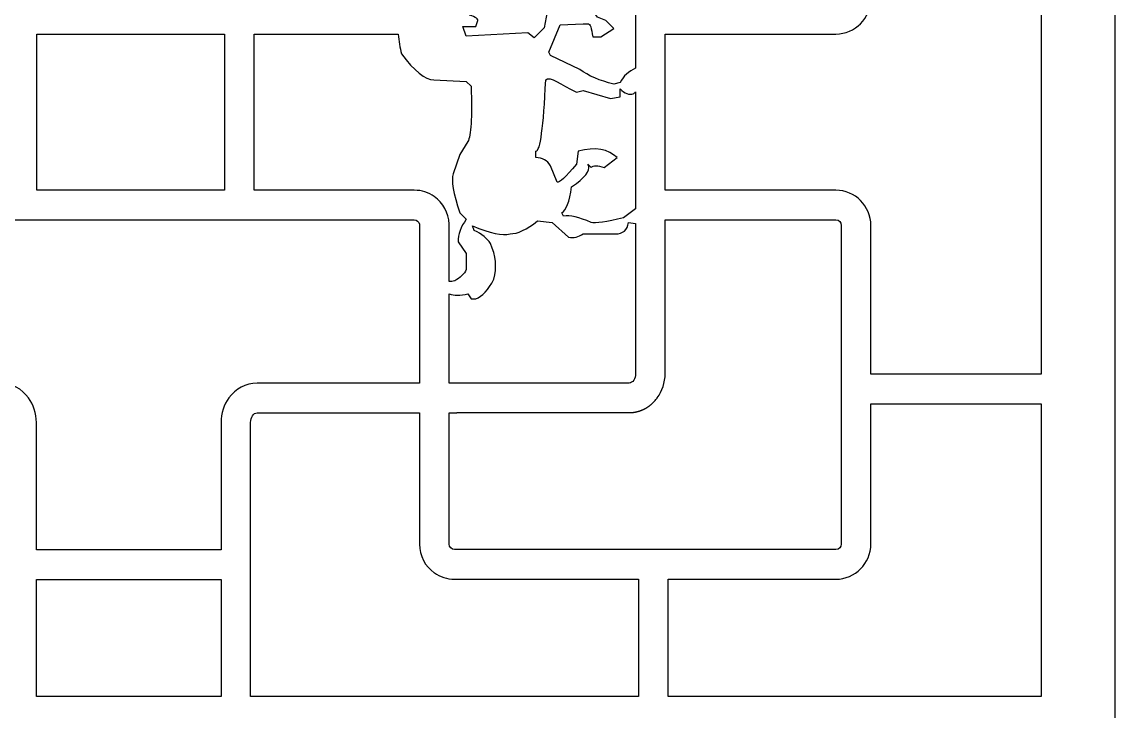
# Model space of a CAD drawing. Header units: centimetres. Extents: x 22.2 to 27, y -9 to 9.
# Drawn here: x 24.347 to 27, y -2.962 to -1.288 of the extents above; entities that cross this region are included whole.
import ezdxf

# ---------------------------------------------------------------- set-up
doc = ezdxf.new("R2010")
doc.units = ezdxf.units.CM
doc.header["$MEASUREMENT"] = 0
doc.layers.add('layer 1', color=7, linetype='Continuous')

msp = doc.modelspace()

# ---------------------------------------------------------------- linework, layer by layer
at = {"layer": 'layer 1', "color": 250}
for points, knots in [([(22.21547, -9.0002), (22.21547, -9.0002), (22.21547, 9.00077), (22.21547, 9.00077), (22.21547, 9.00077), (22.21547, 9.00077), (26.99978, 9.00077), (26.99978, 9.00077), (26.99978, 9.00077), (26.99978, 9.00077), (26.99978, -9.0002), (26.99978, -9.0002), (26.99978, -9.0002), (26.99978, -9.0002), (22.21547, -9.0002), (22.21547, -9.0002)], [0, 0, 0, 0, 0.2, 0.2, 0.2, 0.2, 0.4, 0.4, 0.4, 0.4, 0.6, 0.6, 0.6, 0.6, 1, 1, 1, 1]), ([(25.38347, -1.23553), (25.38347, -1.23553), (25.42098, -1.23237), (25.42098, -1.23237), (25.42098, -1.23237), (25.42098, -1.23237), (25.45634, -1.24035), (25.45634, -1.24035), (25.45634, -1.24035), (25.45634, -1.24035), (25.46046, -1.24819), (25.46046, -1.24819), (25.46046, -1.24819), (25.46046, -1.24819), (25.43294, -1.27198), (25.43294, -1.27198), (25.43294, -1.27198), (25.4485, -1.27699), (25.45506, -1.28214), (25.45261, -1.28741), (25.45261, -1.28741), (25.45261, -1.28741), (25.44837, -1.2995), (25.44837, -1.2995), (25.44837, -1.2995), (25.44837, -1.2995), (25.41712, -1.2995), (25.41712, -1.2995), (25.41712, -1.2995), (25.41712, -1.2995), (25.4251, -1.3229), (25.4251, -1.3229), (25.4251, -1.3229), (25.4251, -1.3229), (25.57464, -1.31493), (25.57464, -1.31493), (25.57464, -1.31493), (25.57464, -1.31493), (25.59007, -1.32702), (25.59007, -1.32702), (25.59007, -1.32702), (25.59007, -1.32702), (25.61386, -1.30323), (25.61386, -1.30323), (25.61386, -1.30323), (25.61386, -1.30323), (25.62171, -1.26401), (25.62171, -1.26401), (25.62171, -1.26401), (25.62171, -1.26401), (25.66131, -1.26401), (25.66131, -1.26401), (25.66131, -1.26401), (25.66131, -1.26401), (25.73203, -1.26162), (25.73203, -1.26162), (25.73203, -1.26162), (25.73203, -1.26162), (25.74374, -1.27744), (25.74374, -1.27744), (25.74374, -1.27744), (25.74374, -1.27744), (25.76341, -1.28503), (25.76341, -1.28503), (25.76341, -1.28503), (25.76341, -1.28503), (25.78296, -1.30496), (25.78296, -1.30496), (25.78296, -1.30496), (25.78296, -1.30496), (25.75171, -1.32463), (25.75171, -1.32463), (25.75171, -1.32463), (25.75171, -1.32463), (25.73203, -1.32463), (25.73203, -1.32463), (25.73203, -1.32463), (25.72934, -1.30354), (25.72535, -1.293), (25.72008, -1.293), (25.72008, -1.293), (25.72008, -1.293), (25.70838, -1.293), (25.70838, -1.293), (25.70838, -1.293), (25.70838, -1.293), (25.65334, -1.29538), (25.65334, -1.29538), (25.65334, -1.29538), (25.65334, -1.29538), (25.62582, -1.36238), (25.62582, -1.36238), (25.62582, -1.36238), (25.62582, -1.36238), (25.62968, -1.37035), (25.62968, -1.37035), (25.62968, -1.37035), (25.62968, -1.37035), (25.7004, -1.4041), (25.7004, -1.4041), (25.7004, -1.4041), (25.72149, -1.41966), (25.74901, -1.43149), (25.78296, -1.43947), (25.78296, -1.43947), (25.78296, -1.43947), (25.79877, -1.43535), (25.79877, -1.43535), (25.79877, -1.43535), (25.80653, -1.42021), (25.81888, -1.40872), (25.83606, -1.40088), (25.83606, -1.40088), (25.83606, -1.40088), (25.83606, -0.90942), (25.83606, -0.90942), (25.83606, -0.90942), (25.83606, -0.89658), (25.82901, -0.88607), (25.82038, -0.88607), (25.82038, -0.88607), (25.82038, -0.88607), (25.38358, -0.88607), (25.38358, -0.88607), (25.38358, -0.88607), (25.38358, -0.88607), (25.38358, -1.05239), (25.38358, -1.05239), (25.38358, -1.05239), (25.38358, -1.05239), (25.38353, -1.05239), (25.38353, -1.05239), (25.38353, -1.05239), (25.38353, -1.05239), (25.38353, -1.23257), (25.38353, -1.23257), (25.38353, -1.23257), (25.38353, -1.23356), (25.3835, -1.23455), (25.38347, -1.23553)], [0, 0, 0, 0, 0.0277778, 0.0277778, 0.0277778, 0.0277778, 0.0555556, 0.0555556, 0.0555556, 0.0555556, 0.0833333, 0.0833333, 0.0833333, 0.0833333, 0.1111111, 0.1111111, 0.1111111, 0.1111111, 0.1388889, 0.1388889, 0.1388889, 0.1388889, 0.1666667, 0.1666667, 0.1666667, 0.1666667, 0.1944444, 0.1944444, 0.1944444, 0.1944444, 0.2222222, 0.2222222, 0.2222222, 0.2222222, 0.25, 0.25, 0.25, 0.25, 0.2777778, 0.2777778, 0.2777778, 0.2777778, 0.3055556, 0.3055556, 0.3055556, 0.3055556, 0.3333333, 0.3333333, 0.3333333, 0.3333333, 0.3611111, 0.3611111, 0.3611111, 0.3611111, 0.3888889, 0.3888889, 0.3888889, 0.3888889, 0.4166667, 0.4166667, 0.4166667, 0.4166667, 0.4444444, 0.4444444, 0.4444444, 0.4444444, 0.4722222, 0.4722222, 0.4722222, 0.4722222, 0.5, 0.5, 0.5, 0.5, 0.5277778, 0.5277778, 0.5277778, 0.5277778, 0.5555556, 0.5555556, 0.5555556, 0.5555556, 0.5833333, 0.5833333, 0.5833333, 0.5833333, 0.6111111, 0.6111111, 0.6111111, 0.6111111, 0.6388889, 0.6388889, 0.6388889, 0.6388889, 0.6666667, 0.6666667, 0.6666667, 0.6666667, 0.6944444, 0.6944444, 0.6944444, 0.6944444, 0.7222222, 0.7222222, 0.7222222, 0.7222222, 0.75, 0.75, 0.75, 0.75, 0.7777778, 0.7777778, 0.7777778, 0.7777778, 0.8055556, 0.8055556, 0.8055556, 0.8055556, 0.8333333, 0.8333333, 0.8333333, 0.8333333, 0.8611111, 0.8611111, 0.8611111, 0.8611111, 0.8888889, 0.8888889, 0.8888889, 0.8888889, 0.9166667, 0.9166667, 0.9166667, 0.9166667, 0.9444444, 0.9444444, 0.9444444, 0.9444444, 1, 1, 1, 1]), ([(26.82037, -0.88414), (26.82037, -0.88414), (26.407, -0.88414), (26.407, -0.88414), (26.407, -0.88414), (26.407, -0.88414), (26.407, -1.23257), (26.407, -1.23257), (26.407, -1.23257), (26.407, -1.27957), (26.36889, -1.31803), (26.32232, -1.31803), (26.32232, -1.31803), (26.32232, -1.31803), (25.90783, -1.31803), (25.90783, -1.31803), (25.90783, -1.31803), (25.90783, -1.31803), (25.90783, -1.69725), (25.90783, -1.69725), (25.90783, -1.69725), (25.90783, -1.69725), (26.32232, -1.69725), (26.32232, -1.69725), (26.32232, -1.69725), (26.36889, -1.69725), (26.407, -1.73571), (26.407, -1.78271), (26.407, -1.78271), (26.407, -1.78271), (26.407, -2.14368), (26.407, -2.14368), (26.407, -2.14368), (26.407, -2.14368), (26.82037, -2.14368), (26.82037, -2.14368), (26.82037, -2.14368), (26.82037, -2.14368), (26.82037, -0.88414), (26.82037, -0.88414)], [0, 0, 0, 0, 0.0909091, 0.0909091, 0.0909091, 0.0909091, 0.1818182, 0.1818182, 0.1818182, 0.1818182, 0.2727273, 0.2727273, 0.2727273, 0.2727273, 0.3636364, 0.3636364, 0.3636364, 0.3636364, 0.4545455, 0.4545455, 0.4545455, 0.4545455, 0.5454545, 0.5454545, 0.5454545, 0.5454545, 0.6363636, 0.6363636, 0.6363636, 0.6363636, 0.7272727, 0.7272727, 0.7272727, 0.7272727, 0.8181818, 0.8181818, 0.8181818, 0.8181818, 1, 1, 1, 1]), ([(24.383, -1.31803), (24.383, -1.31803), (24.383, -1.69725), (24.383, -1.69725), (24.383, -1.69725), (24.383, -1.69725), (24.83864, -1.69725), (24.83864, -1.69725), (24.83864, -1.69725), (24.83864, -1.69725), (24.83864, -1.31803), (24.83864, -1.31803), (24.83864, -1.31803), (24.83864, -1.31803), (24.383, -1.31803), (24.383, -1.31803)], [0, 0, 0, 0, 0.2, 0.2, 0.2, 0.2, 0.4, 0.4, 0.4, 0.4, 0.6, 0.6, 0.6, 0.6, 1, 1, 1, 1]), ([(25.38353, -1.9187), (25.38788, -1.91901), (25.39244, -1.91857), (25.39719, -1.91736), (25.39719, -1.91736), (25.41057, -1.90952), (25.41982, -1.90039), (25.4251, -1.88984), (25.4251, -1.88984), (25.4251, -1.88984), (25.4251, -1.85062), (25.4251, -1.85062), (25.4251, -1.85062), (25.4251, -1.85062), (25.40517, -1.82272), (25.40517, -1.82272), (25.40517, -1.82272), (25.40517, -1.80446), (25.41172, -1.78607), (25.4251, -1.76768), (25.4251, -1.76768), (25.4251, -1.76768), (25.40928, -1.75187), (25.40928, -1.75187), (25.40928, -1.75187), (25.39346, -1.70468), (25.38819, -1.6733), (25.39346, -1.65774), (25.39346, -1.65774), (25.39346, -1.65774), (25.40928, -1.61029), (25.40928, -1.61029), (25.40928, -1.61029), (25.40928, -1.61029), (25.42882, -1.57905), (25.42882, -1.57905), (25.42882, -1.57905), (25.43667, -1.56567), (25.43924, -1.52105), (25.4368, -1.44493), (25.4368, -1.44493), (25.4368, -1.44493), (25.4251, -1.43323), (25.4251, -1.43323), (25.4251, -1.43323), (25.4251, -1.43323), (25.34627, -1.42911), (25.34627, -1.42911), (25.34627, -1.42911), (25.32518, -1.42911), (25.29895, -1.40815), (25.26758, -1.36611), (25.26758, -1.36611), (25.26437, -1.35136), (25.26178, -1.33534), (25.25984, -1.31803), (25.25984, -1.31803), (25.25984, -1.31803), (24.91041, -1.31803), (24.91041, -1.31803), (24.91041, -1.31803), (24.91041, -1.31803), (24.91041, -1.69725), (24.91041, -1.69725), (24.91041, -1.69725), (24.91041, -1.69725), (25.29885, -1.69725), (25.29885, -1.69725), (25.29885, -1.69725), (25.3169, -1.69725), (25.33368, -1.70303), (25.34746, -1.71285), (25.34746, -1.71285), (25.34746, -1.71285), (25.34749, -1.71282), (25.34749, -1.71282), (25.34749, -1.71282), (25.36846, -1.72774), (25.3825, -1.75199), (25.38353, -1.77946), (25.38353, -1.77946), (25.38353, -1.77946), (25.38347, -1.77972), (25.38347, -1.77972), (25.38347, -1.77972), (25.3835, -1.78072), (25.38353, -1.78171), (25.38353, -1.78271), (25.38353, -1.78271), (25.38353, -1.78271), (25.38353, -1.9187), (25.38353, -1.9187)], [0, 0, 0, 0, 0.0416667, 0.0416667, 0.0416667, 0.0416667, 0.0833333, 0.0833333, 0.0833333, 0.0833333, 0.125, 0.125, 0.125, 0.125, 0.1666667, 0.1666667, 0.1666667, 0.1666667, 0.2083333, 0.2083333, 0.2083333, 0.2083333, 0.25, 0.25, 0.25, 0.25, 0.2916667, 0.2916667, 0.2916667, 0.2916667, 0.3333333, 0.3333333, 0.3333333, 0.3333333, 0.375, 0.375, 0.375, 0.375, 0.4166667, 0.4166667, 0.4166667, 0.4166667, 0.4583333, 0.4583333, 0.4583333, 0.4583333, 0.5, 0.5, 0.5, 0.5, 0.5416667, 0.5416667, 0.5416667, 0.5416667, 0.5833333, 0.5833333, 0.5833333, 0.5833333, 0.625, 0.625, 0.625, 0.625, 0.6666667, 0.6666667, 0.6666667, 0.6666667, 0.7083333, 0.7083333, 0.7083333, 0.7083333, 0.75, 0.75, 0.75, 0.75, 0.7916667, 0.7916667, 0.7916667, 0.7916667, 0.8333333, 0.8333333, 0.8333333, 0.8333333, 0.875, 0.875, 0.875, 0.875, 0.9166667, 0.9166667, 0.9166667, 0.9166667, 1, 1, 1, 1]), ([(25.83606, -1.45811), (25.83453, -1.46043), (25.83265, -1.46202), (25.83041, -1.46287), (25.83041, -1.46287), (25.82023, -1.46672), (25.80932, -1.46171), (25.79877, -1.45117), (25.79877, -1.45117), (25.79877, -1.45117), (25.79877, -1.47071), (25.79877, -1.47071), (25.79877, -1.47071), (25.79877, -1.47071), (25.77537, -1.47483), (25.77537, -1.47483), (25.77537, -1.47483), (25.77537, -1.47483), (25.70838, -1.4549), (25.70838, -1.4549), (25.70838, -1.4549), (25.70838, -1.4549), (25.69256, -1.45901), (25.69256, -1.45901), (25.69256, -1.45901), (25.65308, -1.44075), (25.62827, -1.41883), (25.61798, -1.42911), (25.61798, -1.42911), (25.61271, -1.54459), (25.60473, -1.60232), (25.59419, -1.60232), (25.59419, -1.60232), (25.59419, -1.60232), (25.59419, -1.61814), (25.59419, -1.61814), (25.59419, -1.61814), (25.61001, -1.61814), (25.62184, -1.6247), (25.62968, -1.63781), (25.62968, -1.63781), (25.62968, -1.63781), (25.6455, -1.67729), (25.6455, -1.67729), (25.6455, -1.67729), (25.65077, -1.67986), (25.66646, -1.66546), (25.69256, -1.63395), (25.69256, -1.63395), (25.69256, -1.63395), (25.69667, -1.60232), (25.69667, -1.60232), (25.69667, -1.60232), (25.73859, -1.59178), (25.76997, -1.59705), (25.79093, -1.61814), (25.79093, -1.61814), (25.79093, -1.61814), (25.75955, -1.64193), (25.75955, -1.64193), (25.75955, -1.64193), (25.74374, -1.63665), (25.73319, -1.63665), (25.72792, -1.64193), (25.72792, -1.64193), (25.72792, -1.64193), (25.72008, -1.63395), (25.72008, -1.63395), (25.72008, -1.63395), (25.72805, -1.6445), (25.71892, -1.66031), (25.69256, -1.68115), (25.69256, -1.68115), (25.69256, -1.68115), (25.68086, -1.68899), (25.68086, -1.68899), (25.68086, -1.68899), (25.67558, -1.72564), (25.66761, -1.7466), (25.65707, -1.75187), (25.65707, -1.75187), (25.65707, -1.75187), (25.66131, -1.75984), (25.66131, -1.75984), (25.66131, -1.75984), (25.67687, -1.75727), (25.69912, -1.76254), (25.72792, -1.77566), (25.72792, -1.77566), (25.73846, -1.77823), (25.7647, -1.77424), (25.80675, -1.76396), (25.80675, -1.76396), (25.80675, -1.76396), (25.83606, -1.74211), (25.83606, -1.74211), (25.83606, -1.74211), (25.83606, -1.74211), (25.83606, -1.45811), (25.83606, -1.45811)], [0, 0, 0, 0, 0.0384615, 0.0384615, 0.0384615, 0.0384615, 0.0769231, 0.0769231, 0.0769231, 0.0769231, 0.1153846, 0.1153846, 0.1153846, 0.1153846, 0.1538462, 0.1538462, 0.1538462, 0.1538462, 0.1923077, 0.1923077, 0.1923077, 0.1923077, 0.2307692, 0.2307692, 0.2307692, 0.2307692, 0.2692308, 0.2692308, 0.2692308, 0.2692308, 0.3076923, 0.3076923, 0.3076923, 0.3076923, 0.3461538, 0.3461538, 0.3461538, 0.3461538, 0.3846154, 0.3846154, 0.3846154, 0.3846154, 0.4230769, 0.4230769, 0.4230769, 0.4230769, 0.4615385, 0.4615385, 0.4615385, 0.4615385, 0.5, 0.5, 0.5, 0.5, 0.5384615, 0.5384615, 0.5384615, 0.5384615, 0.5769231, 0.5769231, 0.5769231, 0.5769231, 0.6153846, 0.6153846, 0.6153846, 0.6153846, 0.6538462, 0.6538462, 0.6538462, 0.6538462, 0.6923077, 0.6923077, 0.6923077, 0.6923077, 0.7307692, 0.7307692, 0.7307692, 0.7307692, 0.7692308, 0.7692308, 0.7692308, 0.7692308, 0.8076923, 0.8076923, 0.8076923, 0.8076923, 0.8461538, 0.8461538, 0.8461538, 0.8461538, 0.8846154, 0.8846154, 0.8846154, 0.8846154, 0.9230769, 0.9230769, 0.9230769, 0.9230769, 1, 1, 1, 1]), ([(24.82986, -2.57035), (24.82986, -2.57035), (24.82986, -2.26105), (24.82986, -2.26105), (24.82986, -2.26105), (24.82986, -2.2386), (24.83712, -2.2179), (24.8492, -2.20158), (24.8492, -2.20158), (24.8492, -2.20158), (24.84909, -2.20144), (24.84909, -2.20144), (24.84909, -2.20144), (24.86515, -2.17966), (24.8898, -2.16565), (24.91731, -2.16565), (24.91731, -2.16565), (24.91731, -2.16565), (25.21077, -2.16565), (25.21077, -2.16565), (25.21077, -2.16565), (25.21077, -2.16565), (25.21077, -2.16546), (25.21077, -2.16546), (25.21077, -2.16546), (25.21077, -2.16546), (25.31139, -2.16546), (25.31139, -2.16546), (25.31139, -2.16546), (25.31139, -2.16546), (25.31139, -1.78271), (25.31139, -1.78271), (25.31139, -1.78271), (25.31139, -1.78171), (25.31141, -1.78071), (25.31145, -1.77972), (25.31145, -1.77972), (25.31015, -1.77362), (25.30497, -1.76901), (25.29885, -1.76901), (25.29885, -1.76901), (25.29885, -1.76901), (23.88999, -1.76901), (23.88999, -1.76901), (23.88999, -1.76901), (23.88395, -1.76901), (23.87883, -1.77348), (23.87745, -1.77946), (23.87745, -1.77946), (23.87745, -1.77946), (23.87745, -1.77946), (23.87745, -1.77946), (23.87745, -1.77946), (23.87745, -1.77946), (23.87744, -1.77947), (23.87744, -1.77947), (23.87744, -1.77947), (23.87744, -1.77947), (23.87742, -1.77956), (23.87742, -1.77956), (23.87742, -1.77956), (23.87742, -1.77956), (23.87741, -1.77961), (23.87741, -1.77961), (23.87741, -1.77961), (23.87741, -1.77961), (23.87741, -1.77963), (23.87741, -1.77963), (23.87741, -1.77963), (23.87741, -1.77963), (23.8774, -1.77966), (23.8774, -1.77966), (23.8774, -1.77966), (23.8774, -1.77966), (23.87734, -1.77996), (23.87734, -1.77996), (23.87734, -1.77996), (23.87734, -1.77996), (23.87734, -1.77996), (23.87734, -1.77996), (23.87734, -1.77996), (23.87734, -1.77996), (23.87729, -1.78025), (23.87729, -1.78025), (23.87729, -1.78025), (23.87729, -1.78025), (23.87728, -1.78029), (23.87728, -1.78029), (23.87728, -1.78029), (23.87728, -1.78029), (23.87728, -1.7803), (23.87728, -1.7803), (23.87728, -1.7803), (23.87728, -1.7803), (23.87723, -1.78061), (23.87723, -1.78061), (23.87723, -1.78061), (23.87723, -1.78061), (23.87722, -1.78063), (23.87722, -1.78063), (23.87722, -1.78063), (23.87722, -1.78063), (23.87722, -1.78066), (23.87722, -1.78066), (23.87722, -1.78066), (23.87722, -1.78066), (23.87721, -1.78071), (23.87721, -1.78071), (23.87721, -1.78071), (23.87714, -1.78124), (23.87709, -1.78179), (23.87708, -1.78235), (23.87708, -1.78235), (23.87708, -1.78235), (23.87708, -1.78236), (23.87708, -1.78236), (23.87708, -1.78236), (23.87708, -1.78236), (23.87708, -1.78271), (23.87708, -1.78271), (23.87708, -1.78271), (23.87708, -1.78271), (23.87708, -1.99703), (23.87708, -1.99703), (23.87708, -1.99703), (23.87708, -1.99703), (23.87751, -1.99703), (23.87751, -1.99703), (23.87751, -1.99703), (23.87751, -1.99703), (23.87751, -2.16546), (23.87751, -2.16546), (23.87751, -2.16546), (23.87751, -2.16546), (24.00104, -2.16546), (24.00104, -2.16546), (24.00104, -2.16546), (24.00104, -2.16546), (24.00104, -2.16565), (24.00104, -2.16565), (24.00104, -2.16565), (24.00104, -2.16565), (24.2945, -2.16565), (24.2945, -2.16565), (24.2945, -2.16565), (24.322, -2.16565), (24.34665, -2.17966), (24.36271, -2.20144), (24.36271, -2.20144), (24.36271, -2.20144), (24.36261, -2.20158), (24.36261, -2.20158), (24.36261, -2.20158), (24.37469, -2.2179), (24.38194, -2.2386), (24.38194, -2.26105), (24.38194, -2.26105), (24.38194, -2.26105), (24.38194, -2.57035), (24.38194, -2.57035), (24.38194, -2.57035), (24.38194, -2.57035), (24.82986, -2.57035), (24.82986, -2.57035)], [0, 0, 0, 0, 0.0238095, 0.0238095, 0.0238095, 0.0238095, 0.047619, 0.047619, 0.047619, 0.047619, 0.0714286, 0.0714286, 0.0714286, 0.0714286, 0.0952381, 0.0952381, 0.0952381, 0.0952381, 0.1190476, 0.1190476, 0.1190476, 0.1190476, 0.1428571, 0.1428571, 0.1428571, 0.1428571, 0.1666667, 0.1666667, 0.1666667, 0.1666667, 0.1904762, 0.1904762, 0.1904762, 0.1904762, 0.2142857, 0.2142857, 0.2142857, 0.2142857, 0.2380952, 0.2380952, 0.2380952, 0.2380952, 0.2619048, 0.2619048, 0.2619048, 0.2619048, 0.2857143, 0.2857143, 0.2857143, 0.2857143, 0.3095238, 0.3095238, 0.3095238, 0.3095238, 0.3333333, 0.3333333, 0.3333333, 0.3333333, 0.3571429, 0.3571429, 0.3571429, 0.3571429, 0.3809524, 0.3809524, 0.3809524, 0.3809524, 0.4047619, 0.4047619, 0.4047619, 0.4047619, 0.4285714, 0.4285714, 0.4285714, 0.4285714, 0.452381, 0.452381, 0.452381, 0.452381, 0.4761905, 0.4761905, 0.4761905, 0.4761905, 0.5, 0.5, 0.5, 0.5, 0.5238095, 0.5238095, 0.5238095, 0.5238095, 0.547619, 0.547619, 0.547619, 0.547619, 0.5714286, 0.5714286, 0.5714286, 0.5714286, 0.5952381, 0.5952381, 0.5952381, 0.5952381, 0.6190476, 0.6190476, 0.6190476, 0.6190476, 0.6428571, 0.6428571, 0.6428571, 0.6428571, 0.6666667, 0.6666667, 0.6666667, 0.6666667, 0.6904762, 0.6904762, 0.6904762, 0.6904762, 0.7142857, 0.7142857, 0.7142857, 0.7142857, 0.7380952, 0.7380952, 0.7380952, 0.7380952, 0.7619048, 0.7619048, 0.7619048, 0.7619048, 0.7857143, 0.7857143, 0.7857143, 0.7857143, 0.8095238, 0.8095238, 0.8095238, 0.8095238, 0.8333333, 0.8333333, 0.8333333, 0.8333333, 0.8571429, 0.8571429, 0.8571429, 0.8571429, 0.8809524, 0.8809524, 0.8809524, 0.8809524, 0.9047619, 0.9047619, 0.9047619, 0.9047619, 0.9285714, 0.9285714, 0.9285714, 0.9285714, 0.952381, 0.952381, 0.952381, 0.952381, 1, 1, 1, 1]), ([(25.83606, -1.77801), (25.83606, -1.77801), (25.8187, -1.77566), (25.8187, -1.77566), (25.8187, -1.77566), (25.816, -1.79405), (25.80546, -1.80317), (25.78707, -1.80317), (25.78707, -1.80317), (25.78707, -1.80317), (25.70838, -1.80317), (25.70838, -1.80317), (25.70838, -1.80317), (25.69783, -1.81089), (25.686, -1.81359), (25.67301, -1.81102), (25.67301, -1.81102), (25.67301, -1.81102), (25.63341, -1.77566), (25.63341, -1.77566), (25.63341, -1.77566), (25.63341, -1.77566), (25.59805, -1.77193), (25.59805, -1.77193), (25.59805, -1.77193), (25.57182, -1.79276), (25.5497, -1.80317), (25.53131, -1.80317), (25.53131, -1.80317), (25.51292, -1.80845), (25.4827, -1.80189), (25.44053, -1.78363), (25.44053, -1.78363), (25.44053, -1.78363), (25.44464, -1.7952), (25.44464, -1.7952), (25.44464, -1.7952), (25.46303, -1.8033), (25.47602, -1.81385), (25.48386, -1.82684), (25.48386, -1.82684), (25.49711, -1.85577), (25.49981, -1.8847), (25.4917, -1.9135), (25.4917, -1.9135), (25.47872, -1.93961), (25.46419, -1.9553), (25.44837, -1.96057), (25.44837, -1.96057), (25.44837, -1.96057), (25.4368, -1.96057), (25.4368, -1.96057), (25.4368, -1.96057), (25.4368, -1.96057), (25.42882, -1.94899), (25.42882, -1.94899), (25.42882, -1.94899), (25.41088, -1.953), (25.39578, -1.95301), (25.38353, -1.94903), (25.38353, -1.94903), (25.38353, -1.94903), (25.38353, -1.96289), (25.38353, -1.96289), (25.38353, -1.96289), (25.38353, -1.96289), (25.38358, -1.96289), (25.38358, -1.96289), (25.38358, -1.96289), (25.38358, -1.96289), (25.38358, -2.16546), (25.38358, -2.16546), (25.38358, -2.16546), (25.38358, -2.16546), (25.82038, -2.16546), (25.82038, -2.16546), (25.82038, -2.16546), (25.829, -2.16546), (25.83606, -2.15495), (25.83606, -2.14211), (25.83606, -2.14211), (25.83606, -2.14211), (25.83606, -1.77801), (25.83606, -1.77801)], [0, 0, 0, 0, 0.0454545, 0.0454545, 0.0454545, 0.0454545, 0.0909091, 0.0909091, 0.0909091, 0.0909091, 0.1363636, 0.1363636, 0.1363636, 0.1363636, 0.1818182, 0.1818182, 0.1818182, 0.1818182, 0.2272727, 0.2272727, 0.2272727, 0.2272727, 0.2727273, 0.2727273, 0.2727273, 0.2727273, 0.3181818, 0.3181818, 0.3181818, 0.3181818, 0.3636364, 0.3636364, 0.3636364, 0.3636364, 0.4090909, 0.4090909, 0.4090909, 0.4090909, 0.4545455, 0.4545455, 0.4545455, 0.4545455, 0.5, 0.5, 0.5, 0.5, 0.5454545, 0.5454545, 0.5454545, 0.5454545, 0.5909091, 0.5909091, 0.5909091, 0.5909091, 0.6363636, 0.6363636, 0.6363636, 0.6363636, 0.6818182, 0.6818182, 0.6818182, 0.6818182, 0.7272727, 0.7272727, 0.7272727, 0.7272727, 0.7727273, 0.7727273, 0.7727273, 0.7727273, 0.8181818, 0.8181818, 0.8181818, 0.8181818, 0.8636364, 0.8636364, 0.8636364, 0.8636364, 0.9090909, 0.9090909, 0.9090909, 0.9090909, 1, 1, 1, 1]), ([(25.38358, -2.2377), (25.38358, -2.2377), (25.38358, -2.55611), (25.38358, -2.55611), (25.38358, -2.55611), (25.38358, -2.56363), (25.3894, -2.5698), (25.39649, -2.5698), (25.39649, -2.5698), (25.39649, -2.5698), (26.32232, -2.5698), (26.32232, -2.5698), (26.32232, -2.5698), (26.32941, -2.5698), (26.33523, -2.56364), (26.33523, -2.55611), (26.33523, -2.55611), (26.33523, -2.55611), (26.33523, -1.78271), (26.33523, -1.78271), (26.33523, -1.78271), (26.33523, -1.77518), (26.32942, -1.76901), (26.32232, -1.76901), (26.32232, -1.76901), (26.32232, -1.76901), (25.90783, -1.76901), (25.90783, -1.76901), (25.90783, -1.76901), (25.90783, -1.76901), (25.90783, -2.14211), (25.90783, -2.14211), (25.90783, -2.14211), (25.90783, -2.1645), (25.90061, -2.18514), (25.88859, -2.20144), (25.88859, -2.20144), (25.88859, -2.20144), (25.88859, -2.20144), (25.88859, -2.20144), (25.88859, -2.20144), (25.88859, -2.20144), (25.88839, -2.20171), (25.88839, -2.20171), (25.88839, -2.20171), (25.88799, -2.20226), (25.88757, -2.2028), (25.88715, -2.20334), (25.88715, -2.20334), (25.88715, -2.20334), (25.88699, -2.20355), (25.88699, -2.20355), (25.88699, -2.20355), (25.8865, -2.20418), (25.886, -2.20481), (25.88549, -2.20542), (25.88549, -2.20542), (25.88549, -2.20542), (25.88548, -2.20543), (25.88548, -2.20543), (25.88548, -2.20543), (25.88334, -2.20803), (25.88108, -2.2105), (25.87869, -2.21283), (25.87869, -2.21283), (25.87869, -2.21283), (25.87868, -2.21284), (25.87868, -2.21284), (25.87868, -2.21284), (25.87814, -2.21337), (25.87759, -2.21389), (25.87704, -2.2144), (25.87704, -2.2144), (25.87704, -2.2144), (25.87656, -2.21484), (25.87656, -2.21484), (25.87656, -2.21484), (25.87617, -2.2152), (25.87578, -2.21555), (25.87538, -2.2159), (25.87538, -2.2159), (25.87538, -2.2159), (25.87474, -2.21647), (25.87474, -2.21647), (25.87474, -2.21647), (25.87442, -2.21675), (25.8741, -2.21702), (25.87378, -2.21729), (25.87378, -2.21729), (25.87351, -2.21751), (25.87324, -2.21774), (25.87298, -2.21796), (25.87298, -2.21796), (25.87274, -2.21815), (25.87251, -2.21834), (25.87228, -2.21853), (25.87228, -2.21853), (25.8719, -2.21883), (25.87153, -2.21913), (25.87115, -2.21942), (25.87115, -2.21942), (25.87092, -2.2196), (25.8707, -2.21977), (25.87047, -2.21995), (25.87047, -2.21995), (25.87047, -2.21995), (25.86979, -2.22046), (25.86979, -2.22046), (25.86979, -2.22046), (25.86939, -2.22076), (25.86898, -2.22106), (25.86857, -2.22136), (25.86857, -2.22136), (25.86857, -2.22136), (25.8679, -2.22184), (25.8679, -2.22184), (25.8679, -2.22184), (25.8679, -2.22184), (25.86723, -2.22231), (25.86723, -2.22231), (25.86723, -2.22231), (25.86683, -2.22259), (25.86643, -2.22286), (25.86603, -2.22313), (25.86603, -2.22313), (25.86579, -2.22329), (25.86554, -2.22346), (25.86529, -2.22362), (25.86529, -2.22362), (25.86488, -2.22389), (25.86448, -2.22415), (25.86407, -2.22441), (25.86407, -2.22441), (25.86407, -2.22441), (25.86343, -2.22481), (25.86343, -2.22481), (25.86343, -2.22481), (25.86311, -2.22501), (25.86278, -2.22521), (25.86245, -2.22541), (25.86245, -2.22541), (25.86214, -2.22559), (25.86183, -2.22578), (25.86152, -2.22596), (25.86152, -2.22596), (25.86116, -2.22617), (25.86079, -2.22638), (25.86043, -2.22659), (25.86043, -2.22659), (25.86043, -2.22659), (25.85993, -2.22687), (25.85993, -2.22687), (25.85993, -2.22687), (25.85944, -2.22714), (25.85895, -2.2274), (25.85845, -2.22767), (25.85845, -2.22767), (25.85845, -2.22767), (25.85793, -2.22794), (25.85793, -2.22794), (25.85793, -2.22794), (25.85745, -2.22819), (25.85698, -2.22844), (25.8565, -2.22867), (25.8565, -2.22867), (25.85628, -2.22878), (25.85606, -2.22889), (25.85585, -2.22899), (25.85585, -2.22899), (25.85549, -2.22916), (25.85514, -2.22933), (25.85478, -2.2295), (25.85478, -2.2295), (25.85449, -2.22964), (25.8542, -2.22977), (25.85391, -2.22991), (25.85391, -2.22991), (25.85351, -2.23009), (25.85312, -2.23026), (25.85272, -2.23044), (25.85272, -2.23044), (25.85272, -2.23044), (25.8522, -2.23066), (25.8522, -2.23066), (25.8522, -2.23066), (25.85168, -2.23088), (25.85117, -2.2311), (25.85065, -2.23131), (25.85065, -2.23131), (25.85065, -2.23131), (25.85013, -2.23152), (25.85013, -2.23152), (25.85013, -2.23152), (25.84959, -2.23173), (25.84905, -2.23194), (25.8485, -2.23214), (25.8485, -2.23214), (25.8485, -2.23214), (25.84807, -2.2323), (25.84807, -2.2323), (25.84807, -2.2323), (25.84759, -2.23247), (25.84712, -2.23264), (25.84664, -2.23281), (25.84664, -2.23281), (25.84664, -2.23281), (25.84598, -2.23303), (25.84598, -2.23303), (25.84598, -2.23303), (25.84549, -2.2332), (25.845, -2.23336), (25.8445, -2.23351), (25.8445, -2.23351), (25.8445, -2.23351), (25.84411, -2.23364), (25.84411, -2.23364), (25.84411, -2.23364), (25.84354, -2.23381), (25.84297, -2.23398), (25.84239, -2.23415), (25.84239, -2.23415), (25.84239, -2.23415), (25.84195, -2.23427), (25.84195, -2.23427), (25.84195, -2.23427), (25.84136, -2.23444), (25.84077, -2.23459), (25.84017, -2.23475), (25.84017, -2.23475), (25.84017, -2.23475), (25.83984, -2.23483), (25.83984, -2.23483), (25.83984, -2.23483), (25.83928, -2.23497), (25.83871, -2.2351), (25.83815, -2.23523), (25.83815, -2.23523), (25.83815, -2.23523), (25.83772, -2.23533), (25.83772, -2.23533), (25.83772, -2.23533), (25.83717, -2.23545), (25.83663, -2.23556), (25.83608, -2.23567), (25.83608, -2.23567), (25.83608, -2.23567), (25.83567, -2.23575), (25.83567, -2.23575), (25.83567, -2.23575), (25.83507, -2.23587), (25.83447, -2.23598), (25.83387, -2.23608), (25.83387, -2.23608), (25.83387, -2.23608), (25.83346, -2.23615), (25.83346, -2.23615), (25.83346, -2.23615), (25.83283, -2.23625), (25.8322, -2.23635), (25.83157, -2.23644), (25.83157, -2.23644), (25.83157, -2.23644), (25.83132, -2.23647), (25.83132, -2.23647), (25.83132, -2.23647), (25.83066, -2.23656), (25.82999, -2.23665), (25.82933, -2.23672), (25.82933, -2.23672), (25.82933, -2.23672), (25.82929, -2.23673), (25.82929, -2.23673), (25.82929, -2.23673), (25.82929, -2.23673), (25.82929, -2.23673), (25.82929, -2.23673), (25.82929, -2.23673), (25.82929, -2.23673), (25.82922, -2.23673), (25.82922, -2.23673), (25.82922, -2.23673), (25.82859, -2.2368), (25.82795, -2.23687), (25.82732, -2.23692), (25.82732, -2.23692), (25.82732, -2.23692), (25.82694, -2.23695), (25.82694, -2.23695), (25.82694, -2.23695), (25.82632, -2.237), (25.82569, -2.23705), (25.82506, -2.23708), (25.82506, -2.23708), (25.82506, -2.23708), (25.82466, -2.23711), (25.82466, -2.23711), (25.82466, -2.23711), (25.82402, -2.23714), (25.82338, -2.23717), (25.82273, -2.23719), (25.82273, -2.23719), (25.82273, -2.23719), (25.82243, -2.23719), (25.82243, -2.23719), (25.82243, -2.23719), (25.82175, -2.23721), (25.82107, -2.23722), (25.82038, -2.23722), (25.82038, -2.23722), (25.82038, -2.23722), (25.40193, -2.23722), (25.40193, -2.23722), (25.40193, -2.23722), (25.40193, -2.23722), (25.40193, -2.2377), (25.40193, -2.2377), (25.40193, -2.2377), (25.40193, -2.2377), (25.38358, -2.2377), (25.38358, -2.2377)], [0, 0, 0, 0, 0.0123457, 0.0123457, 0.0123457, 0.0123457, 0.0246914, 0.0246914, 0.0246914, 0.0246914, 0.037037, 0.037037, 0.037037, 0.037037, 0.0493827, 0.0493827, 0.0493827, 0.0493827, 0.0617284, 0.0617284, 0.0617284, 0.0617284, 0.0740741, 0.0740741, 0.0740741, 0.0740741, 0.0864198, 0.0864198, 0.0864198, 0.0864198, 0.0987654, 0.0987654, 0.0987654, 0.0987654, 0.1111111, 0.1111111, 0.1111111, 0.1111111, 0.1234568, 0.1234568, 0.1234568, 0.1234568, 0.1358025, 0.1358025, 0.1358025, 0.1358025, 0.1481481, 0.1481481, 0.1481481, 0.1481481, 0.1604938, 0.1604938, 0.1604938, 0.1604938, 0.1728395, 0.1728395, 0.1728395, 0.1728395, 0.1851852, 0.1851852, 0.1851852, 0.1851852, 0.1975309, 0.1975309, 0.1975309, 0.1975309, 0.2098765, 0.2098765, 0.2098765, 0.2098765, 0.2222222, 0.2222222, 0.2222222, 0.2222222, 0.2345679, 0.2345679, 0.2345679, 0.2345679, 0.2469136, 0.2469136, 0.2469136, 0.2469136, 0.2592593, 0.2592593, 0.2592593, 0.2592593, 0.2716049, 0.2716049, 0.2716049, 0.2716049, 0.2839506, 0.2839506, 0.2839506, 0.2839506, 0.2962963, 0.2962963, 0.2962963, 0.2962963, 0.308642, 0.308642, 0.308642, 0.308642, 0.3209877, 0.3209877, 0.3209877, 0.3209877, 0.3333333, 0.3333333, 0.3333333, 0.3333333, 0.345679, 0.345679, 0.345679, 0.345679, 0.3580247, 0.3580247, 0.3580247, 0.3580247, 0.3703704, 0.3703704, 0.3703704, 0.3703704, 0.382716, 0.382716, 0.382716, 0.382716, 0.3950617, 0.3950617, 0.3950617, 0.3950617, 0.4074074, 0.4074074, 0.4074074, 0.4074074, 0.4197531, 0.4197531, 0.4197531, 0.4197531, 0.4320988, 0.4320988, 0.4320988, 0.4320988, 0.4444444, 0.4444444, 0.4444444, 0.4444444, 0.4567901, 0.4567901, 0.4567901, 0.4567901, 0.4691358, 0.4691358, 0.4691358, 0.4691358, 0.4814815, 0.4814815, 0.4814815, 0.4814815, 0.4938272, 0.4938272, 0.4938272, 0.4938272, 0.5061728, 0.5061728, 0.5061728, 0.5061728, 0.5185185, 0.5185185, 0.5185185, 0.5185185, 0.5308642, 0.5308642, 0.5308642, 0.5308642, 0.5432099, 0.5432099, 0.5432099, 0.5432099, 0.5555556, 0.5555556, 0.5555556, 0.5555556, 0.5679012, 0.5679012, 0.5679012, 0.5679012, 0.5802469, 0.5802469, 0.5802469, 0.5802469, 0.5925926, 0.5925926, 0.5925926, 0.5925926, 0.6049383, 0.6049383, 0.6049383, 0.6049383, 0.617284, 0.617284, 0.617284, 0.617284, 0.6296296, 0.6296296, 0.6296296, 0.6296296, 0.6419753, 0.6419753, 0.6419753, 0.6419753, 0.654321, 0.654321, 0.654321, 0.654321, 0.6666667, 0.6666667, 0.6666667, 0.6666667, 0.6790123, 0.6790123, 0.6790123, 0.6790123, 0.691358, 0.691358, 0.691358, 0.691358, 0.7037037, 0.7037037, 0.7037037, 0.7037037, 0.7160494, 0.7160494, 0.7160494, 0.7160494, 0.7283951, 0.7283951, 0.7283951, 0.7283951, 0.7407407, 0.7407407, 0.7407407, 0.7407407, 0.7530864, 0.7530864, 0.7530864, 0.7530864, 0.7654321, 0.7654321, 0.7654321, 0.7654321, 0.7777778, 0.7777778, 0.7777778, 0.7777778, 0.7901235, 0.7901235, 0.7901235, 0.7901235, 0.8024691, 0.8024691, 0.8024691, 0.8024691, 0.8148148, 0.8148148, 0.8148148, 0.8148148, 0.8271605, 0.8271605, 0.8271605, 0.8271605, 0.8395062, 0.8395062, 0.8395062, 0.8395062, 0.8518519, 0.8518519, 0.8518519, 0.8518519, 0.8641975, 0.8641975, 0.8641975, 0.8641975, 0.8765432, 0.8765432, 0.8765432, 0.8765432, 0.8888889, 0.8888889, 0.8888889, 0.8888889, 0.9012346, 0.9012346, 0.9012346, 0.9012346, 0.9135802, 0.9135802, 0.9135802, 0.9135802, 0.9259259, 0.9259259, 0.9259259, 0.9259259, 0.9382716, 0.9382716, 0.9382716, 0.9382716, 0.9506173, 0.9506173, 0.9506173, 0.9506173, 0.962963, 0.962963, 0.962963, 0.962963, 0.9753086, 0.9753086, 0.9753086, 0.9753086, 1, 1, 1, 1]), ([(26.82037, -2.21544), (26.82037, -2.21544), (26.407, -2.21544), (26.407, -2.21544), (26.407, -2.21544), (26.407, -2.21544), (26.407, -2.55611), (26.407, -2.55611), (26.407, -2.55611), (26.407, -2.60311), (26.36889, -2.64157), (26.32232, -2.64157), (26.32232, -2.64157), (26.32232, -2.64157), (25.91483, -2.64157), (25.91483, -2.64157), (25.91483, -2.64157), (25.91483, -2.64157), (25.91483, -2.92612), (25.91483, -2.92612), (25.91483, -2.92612), (25.91483, -2.92612), (26.82037, -2.92612), (26.82037, -2.92612), (26.82037, -2.92612), (26.82037, -2.92612), (26.82037, -2.21544), (26.82037, -2.21544)], [0, 0, 0, 0, 0.125, 0.125, 0.125, 0.125, 0.25, 0.25, 0.25, 0.25, 0.375, 0.375, 0.375, 0.375, 0.5, 0.5, 0.5, 0.5, 0.625, 0.625, 0.625, 0.625, 0.75, 0.75, 0.75, 0.75, 1, 1, 1, 1]), ([(25.84306, -2.92612), (25.84306, -2.92612), (25.84306, -2.64157), (25.84306, -2.64157), (25.84306, -2.64157), (25.84306, -2.64157), (25.39649, -2.64157), (25.39649, -2.64157), (25.39649, -2.64157), (25.37836, -2.64157), (25.36152, -2.63574), (25.3477, -2.62585), (25.3477, -2.62585), (25.3477, -2.62585), (25.34749, -2.626), (25.34749, -2.626), (25.34749, -2.626), (25.3257, -2.61049), (25.31139, -2.58491), (25.31139, -2.55611), (25.31139, -2.55611), (25.31139, -2.55611), (25.31139, -2.2377), (25.31139, -2.2377), (25.31139, -2.2377), (25.31139, -2.2377), (24.91731, -2.2377), (24.91731, -2.2377), (24.91731, -2.2377), (24.90868, -2.2377), (24.90163, -2.24822), (24.90163, -2.26105), (24.90163, -2.26105), (24.90163, -2.26105), (24.90163, -2.92612), (24.90163, -2.92612), (24.90163, -2.92612), (24.90163, -2.92612), (25.84306, -2.92612), (25.84306, -2.92612)], [0, 0, 0, 0, 0.0909091, 0.0909091, 0.0909091, 0.0909091, 0.1818182, 0.1818182, 0.1818182, 0.1818182, 0.2727273, 0.2727273, 0.2727273, 0.2727273, 0.3636364, 0.3636364, 0.3636364, 0.3636364, 0.4545455, 0.4545455, 0.4545455, 0.4545455, 0.5454545, 0.5454545, 0.5454545, 0.5454545, 0.6363636, 0.6363636, 0.6363636, 0.6363636, 0.7272727, 0.7272727, 0.7272727, 0.7272727, 0.8181818, 0.8181818, 0.8181818, 0.8181818, 1, 1, 1, 1]), ([(24.82986, -2.92612), (24.82986, -2.92612), (24.82986, -2.64212), (24.82986, -2.64212), (24.82986, -2.64212), (24.82986, -2.64212), (24.38194, -2.64212), (24.38194, -2.64212), (24.38194, -2.64212), (24.38194, -2.64212), (24.38194, -2.92612), (24.38194, -2.92612), (24.38194, -2.92612), (24.38194, -2.92612), (24.82986, -2.92612), (24.82986, -2.92612)], [0, 0, 0, 0, 0.2, 0.2, 0.2, 0.2, 0.4, 0.4, 0.4, 0.4, 0.6, 0.6, 0.6, 0.6, 1, 1, 1, 1])]:
    msp.add_open_spline(points, degree=3, knots=knots, dxfattribs=at)

doc.saveas('drawing.dxf')
